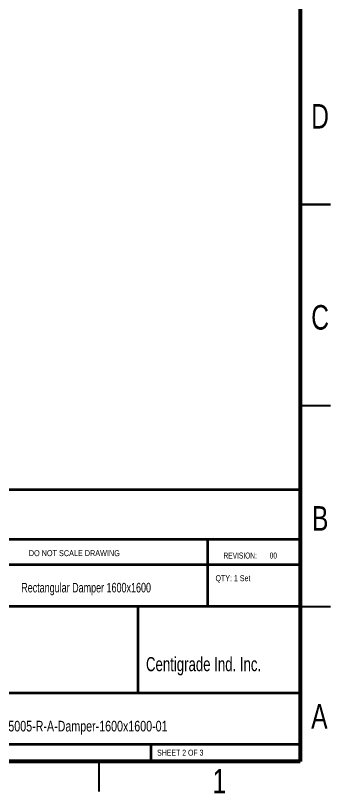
# Model space of a CAD drawing. Header units: millimetres. Extents: x -361 to 14022, y -1822 to 1455.
# Drawn here: x 4082.6 to 4160.8, y 346.8 to 540.3 of the extents above; entities that cross this region are included whole.
import ezdxf

# ---------------------------------------------------------------- set-up
doc = ezdxf.new("R2010")
doc.units = ezdxf.units.MM
doc.styles.add('SLDTEXTSTYLE0', font='TXT', dxfattribs={"width": 0.75})
doc.styles.add('SLDTEXTSTYLE2', font='TXT', dxfattribs={"width": 0.652778})
doc.styles.add('SLDTEXTSTYLE3', font='TXT', dxfattribs={"width": 0.6875})
doc.styles.add('SLDTEXTSTYLE4', font='TXT', dxfattribs={"width": 0.7})

msp = doc.modelspace()

# ---------------------------------------------------------------- linework, layer by layer
at = {"color": 7, "linetype": 'Continuous', "lineweight": 70}
for p, q in [((4153.322418, 631.821882), (4153.322418, 354.821882)), ((4153.322418, 354.821882), (3753.322418, 354.821882))]:
    msp.add_line(p, q, dxfattribs=at)
at = {"color": 7, "linetype": 'Continuous', "lineweight": 35}
for p, q in [((4160.822418, 493.321882), (4153.322418, 493.321882)), ((4153.322418, 493.321882), (4160.822418, 493.321882)), ((4153.322418, 443.321882), (4160.822418, 443.321882)), ((4153.322418, 393.321882), (4160.822418, 393.321882)), ((4103.322418, 354.821882), (4103.322418, 347.321882))]:
    msp.add_line(p, q, dxfattribs=at)
at = {"color": 7, "linetype": 'Continuous', "lineweight": 50}
for p, q in [((4017.522418, 422.418888), (4153.322418, 422.418888)), ((4017.522418, 410.071882), (4153.322418, 410.071882)), ((4130.412445, 393.321882), (4130.412445, 410.071882)), ((4153.322418, 403.696882), (4072.122418, 403.696882)), ((4153.322418, 393.321882), (4017.522418, 393.321882)), ((4113.108358, 371.821882), (4113.108358, 393.321882)), ((4027.922418, 371.821882), (4153.322418, 371.821882)), ((4072.122418, 359.071882), (4153.322418, 359.071882)), ((4116.322418, 354.821882), (4116.322418, 359.071882))]:
    msp.add_line(p, q, dxfattribs=at)

# ---------------------------------------------------------------- texts
at = {"color": 7, "linetype": 'Continuous', "lineweight": 0}
for s, insert, char_height, attachment_point, style in [('D', (4158.252568, 518.297573), 6.096, 2, 'SLDTEXTSTYLE0'), ('C', (4158.258918, 468.297573), 6.096, 2, 'SLDTEXTSTYLE0'), ('B', (4158.275851, 418.297573), 6.096, 2, 'SLDTEXTSTYLE0'), ('DO NOT SCALE DRAWING', (4085.937059, 407.354876), 1.5, 1, 'SLDTEXTSTYLE0'), ('REVISION:       00', (4134.277308, 406.756656), 1.5, 1, 'SLDTEXTSTYLE2'), ('QTY: 1 Set', (4132.280563, 401.126919), 1.5, 1, 'SLDTEXTSTYLE4'), ('Rectangular Damper 1600x1600', (4084.052938, 399.214903), 2.38125, 1, 'SLDTEXTSTYLE4'), ('Centigrade Ind. Inc.', (4115.029992, 380.745298), 3.5, 1, 'SLDTEXTSTYLE4'), ('A', (4158.079002, 369.047573), 6.096, 2, 'SLDTEXTSTYLE0'), ('8125005-R-A-Damper-1600x1600-01', (4076.422464, 364.902909), 2.64583333, 1, 'SLDTEXTSTYLE0'), ('SHEET 2 OF 3', (4117.800713, 357.72197), 1.5, 1, 'SLDTEXTSTYLE3'), ('1', (4133.261035, 352.935573), 6.096, 2, 'SLDTEXTSTYLE0')]:
    msp.add_mtext(s, dxfattribs=dict(at, insert=insert, char_height=char_height, attachment_point=attachment_point, style=style))

doc.saveas('drawing.dxf')
